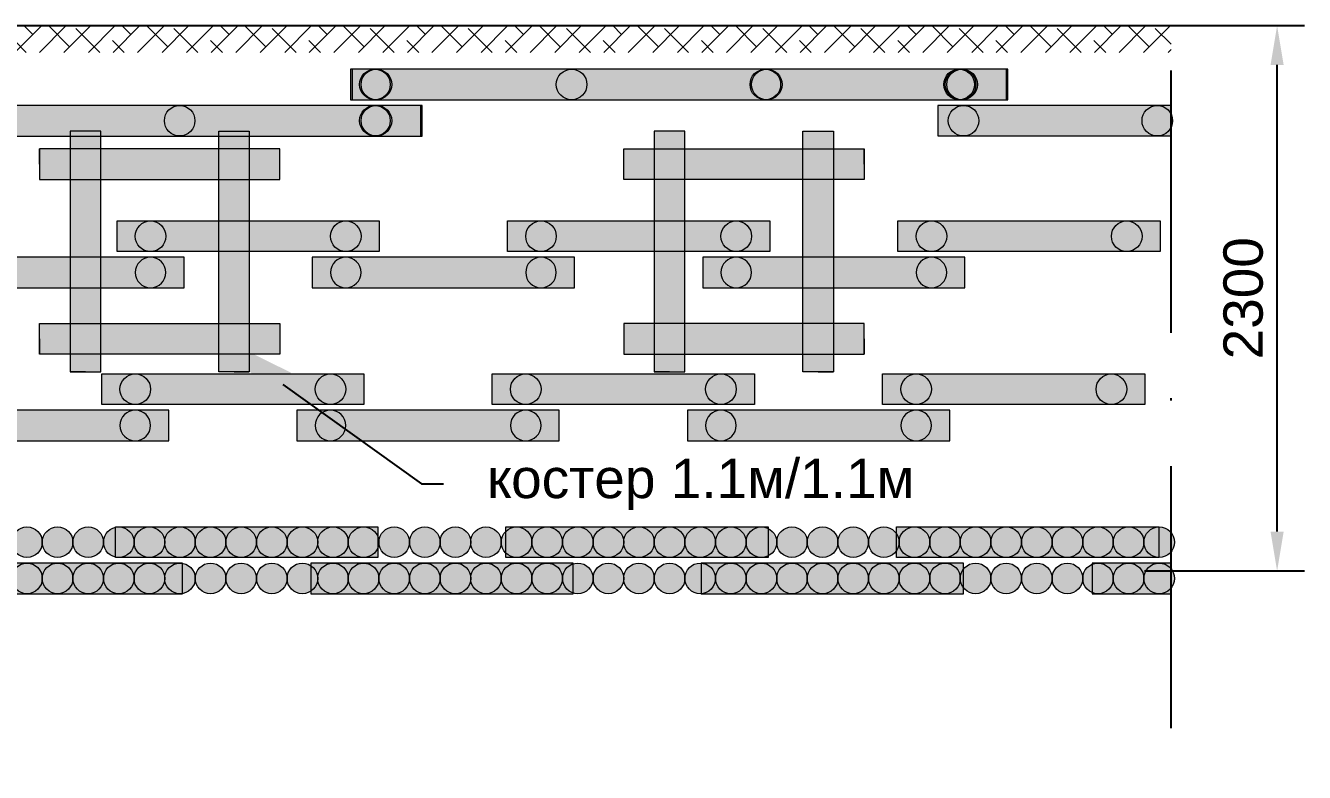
# Model space of a CAD drawing. Header units: inches. Extents: x 523 to 1492, y 69 to 539.
# Drawn here: x 1318.1 to 1376.6, y 385.2 to 419.3 of the extents above; entities that cross this region are included whole.
import ezdxf
from ezdxf import colors
from ezdxf.entities.mleader import LeaderData, LeaderLine
from ezdxf.math import Vec2, Vec3

# ---------------------------------------------------------------- set-up
doc = ezdxf.new("R2010")
doc.units = ezdxf.units.IN
doc.header["$MEASUREMENT"] = 0
doc.linetypes.add('ACAD_ISO10W100', pattern=[18, 12, -3, 0, -3])
doc.styles.get("Standard").update_dxf_attribs({"font": 'arial.ttf'})
doc.dimstyles.new('ISO-25', dxfattribs={"dimtxt": 2.5, "dimasz": 2.5, "dimexe": 1.25, "dimexo": 0, "dimtad": 1, "dimdec": 0, "dimtxsty": 'Standard', "dimcen": 2.5, "dimadec": 0, "dimazin": 0, "dimtfac": 1, "dimtdec": 0, "dimtmove": 0, "dimatfit": 3, "dimfxl": 0, "dimarcsym": 0})

# ---------------------------------------------------------------- blocks, each defined once
blk = doc.blocks.new('ш.брус 3.0м')
at = {"linetype": 'ByBlock', "lineweight": 15}
blk.add_hatch(color=254, dxfattribs=at).paths.add_polyline_path([(-531.412, -4774.534), (-531.412, -4775.934), (-501.412, -4775.934), (-501.412, -4774.534)])
at = {"color": 7, "linetype": 'ByBlock', "lineweight": 15}
blk.add_lwpolyline([(-531.412, -4775.934), (-501.412, -4775.934), (-501.412, -4774.534), (-531.412, -4774.534)], close=True, dxfattribs=at)
blk.add_lwpolyline([(-531.412, -4774.534), (-531.412, -4775.934), (-501.412, -4775.934), (-501.412, -4774.534), (-531.412, -4774.534)], dxfattribs=at)
blk = doc.blocks.new('S - 140')
at = {"linetype": 'ByBlock', "lineweight": 15}
h = blk.add_hatch(color=7, dxfattribs=at)
edge = h.paths.add_edge_path()
edge.add_arc((1417, -1396.7), 70, 0, 360)
at = {"color": 7, "linetype": 'ByBlock', "lineweight": 15}
blk.add_circle((1417, -1396.7), 70, dxfattribs=at)
blk = doc.blocks.new('*D131')
at = {"color": 0, "linetype": 'ByBlock', "lineweight": -2}
for p, q in [((1343.126, 419.344), (1376.631, 419.344)), ((1375.381, 396.186), (1375.381, 417.544)), ((1369.318, 394.386), (1376.631, 394.386))]:
    blk.add_line(p, q, dxfattribs=at)
at = {"color": 0, "linetype": 'ByBlock'}
for points in [[(1375.081, 417.544), (1375.681, 417.544), (1375.381, 419.344)], [(1375.081, 396.186), (1375.681, 396.186), (1375.381, 394.386)]]:
    blk.add_solid(points, dxfattribs=at)
at = {"layer": 'Defpoints', "color": 0, "linetype": 'ByBlock'}
for p in [(1343.126, 419.344), (1375.381, 419.344), (1369.318, 394.386)]:
    blk.add_point(p, dxfattribs=at)
at = {"color": 0, "linetype": 'ByBlock', "lineweight": 15, "insert": (1373.836, 406.865), "char_height": 1.8, "attachment_point": 5, "rotation": 90}
blk.add_mtext('2300', dxfattribs=at)
blk = doc.blocks.new('Руд.стойка 0.14 - 1.1')
at = {"linetype": 'ByBlock', "lineweight": 15}
blk.add_hatch(color=252, dxfattribs=at).paths.add_polyline_path([(2005.719, -1382.257), (2007.119, -1382.257), (2007.119, -1393.257), (2005.719, -1393.257)])
at = {"color": 7, "linetype": 'ByBlock', "lineweight": 15}
for p, q in [((2006.419, -1393.257), (2007.119, -1393.257)), ((2007.119, -1393.257), (2006.419, -1393.257))]:
    blk.add_line(p, q, dxfattribs=at)
blk.add_lwpolyline([(2005.719, -1382.257), (2007.119, -1382.257), (2007.119, -1393.257), (2005.719, -1393.257), (2005.719, -1382.257)], dxfattribs=at)
blk = doc.blocks.new('Костер 1.1х1.1м')
at = {"color": 7, "linetype": 'ByBlock', "lineweight": 15, "xscale": -1}
blk.add_blockref('Руд.стойка 0.14 - 1.1', (3966.368, -11.192), dxfattribs=at)
at = {"color": 7, "linetype": 'ByBlock', "lineweight": 15}
blk.add_blockref('Руд.стойка 0.14 - 1.1', (-39.67, -11.192), dxfattribs=at)
at = {"color": 7, "linetype": 'ByBlock', "lineweight": 15, "rotation": 90}
blk.add_blockref('Руд.стойка 0.14 - 1.1', (575.592, -3401.368), dxfattribs=at)
at = {"color": 7, "linetype": 'ByBlock', "lineweight": 15, "xscale": -1, "rotation": 90}
blk.add_blockref('Руд.стойка 0.14 - 1.1', (575.592, 603.47), dxfattribs=at)
blk = doc.blocks.new('2 стойки под брус')
at = {"linetype": 'ByBlock', "lineweight": 15}
blk.add_hatch(color=254, dxfattribs=at).paths.add_polyline_path([(1908.082, -1350.965), (1908.082, -1349.565), (1920.082, -1349.565), (1920.082, -1350.965)])
at = {"color": 7, "linetype": 'ByBlock', "lineweight": 15}
blk.add_lwpolyline([(1908.082, -1350.965), (1908.082, -1349.565), (1920.082, -1349.565), (1920.082, -1350.965), (1908.082, -1350.965)], dxfattribs=at)
at = {"color": 7, "linetype": 'ByBlock', "lineweight": 15, "xscale": 0.009999999999990905, "yscale": 0.009999999999990905, "zscale": 0.009999999999990905}
for p in [(1895.447, -1336.298), (1904.379, -1336.298)]:
    blk.add_blockref('S - 140', p, dxfattribs=at)

msp = doc.modelspace()

# ---------------------------------------------------------------- hatches: boundary and pattern name
at = {"linetype": 'ByBlock', "lineweight": 15}
h = msp.add_hatch(dxfattribs=at)
h.set_pattern_fill('ANSI38', scale=0.25, style=0)
h.set_pattern_definition([(45, (-220.53956, 3958.27745), (-0.561266, 0.561266), []), (135, (-220.53956, 3958.27745), (-1.68379802, 0.561266), [1.984375, -1.190625])])
h.paths.add_polyline_path([(1370.528, 418.116), (1370.528, 419.344), (1222.515, 419.344), (1222.515, 418.116)])
for points in [[(1359.859, 415.691), (1359.859, 414.291), (1370.528, 414.291), (1370.528, 415.691)], [(1322.238, 395.002), (1322.238, 396.402), (1334.238, 396.402), (1334.238, 395.002)], [(1340.102, 395.002), (1340.102, 396.402), (1352.102, 396.402), (1352.102, 395.002)], [(1357.965, 395.002), (1357.965, 396.402), (1369.965, 396.402), (1369.965, 395.002)], [(1313.306, 394.744), (1313.306, 393.344), (1325.306, 393.344), (1325.306, 394.744)], [(1331.17, 394.744), (1331.17, 393.344), (1343.17, 393.344), (1343.17, 394.744)], [(1349.033, 394.744), (1349.033, 393.344), (1361.033, 393.344), (1361.033, 394.744)], [(1366.919, 394.744), (1366.919, 393.344), (1370.528, 393.344), (1370.528, 394.744)]]:
    msp.add_hatch(color=254, dxfattribs=at).paths.add_polyline_path(points)

# ---------------------------------------------------------------- linework, layer by layer
at = {"color": 7, "linetype": 'ACAD_ISO10W100'}
msp.add_line((1370.528, 350.986), (1370.528, 476.711), dxfattribs=at)
at = {"color": 7, "linetype": 'ByBlock', "lineweight": 15}
msp.add_line((1131.049, 419.344), (1370.528, 419.344), dxfattribs=at)
msp.add_lwpolyline([(1196.267, 419.341), (1370.528, 419.341)])
msp.add_lwpolyline([(1359.859, 414.291), (1370.528, 414.291), (1370.528, 415.691), (1359.859, 415.691)], close=True, dxfattribs=at)
for points in [[(1359.859, 415.691), (1359.859, 414.291), (1370.528, 414.291), (1370.528, 415.691), (1359.859, 415.691)], [(1322.238, 395.002), (1322.238, 396.402), (1334.238, 396.402), (1334.238, 395.002), (1322.238, 395.002)], [(1340.102, 395.002), (1340.102, 396.402), (1352.102, 396.402), (1352.102, 395.002), (1340.102, 395.002)], [(1357.965, 395.002), (1357.965, 396.402), (1369.965, 396.402), (1369.965, 395.002), (1357.965, 395.002)], [(1313.306, 394.744), (1313.306, 393.344), (1325.306, 393.344), (1325.306, 394.744), (1313.306, 394.744)], [(1331.17, 394.744), (1331.17, 393.344), (1343.17, 393.344), (1343.17, 394.744), (1331.17, 394.744)], [(1349.033, 394.744), (1349.033, 393.344), (1361.033, 393.344), (1361.033, 394.744), (1349.033, 394.744)], [(1366.919, 394.744), (1366.919, 393.344), (1370.528, 393.344), (1370.528, 394.744), (1366.919, 394.744)]]:
    msp.add_lwpolyline(points, dxfattribs=at)

# ---------------------------------------------------------------- block references
for name, p in [('ш.брус 3.0м', (1864.408, 5191.882)), ('ш.брус 3.0м', (1864.476, 5191.882)), ('ш.брус 3.0м', (1837.613, 5190.224)), ('ш.брус 3.0м', (1837.681, 5190.224)), ('Костер 1.1х1.1м', (-612.362, 1807.954)), ('2 стойки под брус', (-585.776, 1759.967)), ('2 стойки под брус', (-567.913, 1759.967)), ('2 стойки под брус', (-550.049, 1759.967)), ('2 стойки под брус', (-586.476, 1752.967)), ('2 стойки под брус', (-568.613, 1752.967)), ('2 стойки под брус', (-550.749, 1752.967))]:
    msp.add_blockref(name, p, dxfattribs=at)
at = {"color": 7, "linetype": 'ByBlock', "lineweight": 15, "xscale": 0.009999999999990905, "yscale": 0.009999999999990905, "zscale": 0.009999999999990905}
for p in [(1319.935, 430.616), (1319.935, 430.616), (1320.003, 430.616), (1320.003, 430.616), (1328.935, 430.616), (1328.935, 430.616), (1337.798, 430.616), (1337.798, 430.616), (1337.866, 430.616), (1337.866, 430.616), (1346.662, 430.616), (1346.662, 430.616), (1346.73, 430.616), (1346.73, 430.616), (1346.73, 430.616), (1346.73, 430.616), (1346.798, 430.616), (1346.798, 430.616), (1311.003, 428.958), (1311.003, 428.958), (1319.935, 428.958), (1319.935, 428.958), (1320.003, 428.958), (1320.003, 428.958), (1346.866, 428.958), (1355.73, 428.958), (1304.017, 409.669), (1305.417, 409.669), (1306.817, 409.669), (1308.217, 409.669), (1309.617, 409.669), (1311.017, 409.669), (1312.417, 409.669), (1313.817, 409.669), (1315.217, 409.669), (1316.617, 409.669), (1318.017, 409.669), (1319.417, 409.669), (1320.817, 409.669), (1322.217, 409.669), (1323.617, 409.669), (1325.017, 409.669), (1326.417, 409.669), (1327.817, 409.669), (1329.217, 409.669), (1330.617, 409.669), (1332.017, 409.669), (1333.417, 409.669), (1334.817, 409.669), (1336.217, 409.669), (1337.617, 409.669), (1339.017, 409.669), (1340.417, 409.669), (1341.817, 409.669), (1343.217, 409.669), (1344.617, 409.669), (1346.017, 409.669), (1347.417, 409.669), (1348.817, 409.669), (1350.217, 409.669), (1351.617, 409.669), (1353.017, 409.669), (1354.417, 409.669), (1355.817, 409.669), (1304.017, 408.011), (1305.417, 408.011), (1306.817, 408.011), (1308.217, 408.011), (1309.617, 408.011), (1311.017, 408.011), (1312.417, 408.011), (1313.817, 408.011), (1315.217, 408.011), (1316.617, 408.011), (1318.017, 408.011), (1319.417, 408.011), (1320.817, 408.011), (1322.217, 408.011), (1323.617, 408.011), (1325.017, 408.011), (1326.417, 408.011), (1327.817, 408.011), (1329.217, 408.011), (1330.617, 408.011), (1332.017, 408.011), (1333.417, 408.011), (1334.817, 408.011), (1336.217, 408.011), (1337.617, 408.011), (1339.017, 408.011), (1340.417, 408.011), (1341.817, 408.011), (1343.217, 408.011), (1344.617, 408.011), (1346.017, 408.011), (1347.417, 408.011), (1348.817, 408.011), (1350.217, 408.011), (1351.617, 408.011), (1353.017, 408.011), (1354.417, 408.011), (1355.817, 408.011)]:
    msp.add_blockref('S - 140', p, dxfattribs=at)
at = {"color": 7, "linetype": 'ByBlock', "lineweight": 15, "xscale": -1}
for name, p, rotation in [('Костер 1.1х1.1м', (3287.609, 1807.954), 359.999999999974), ('2 стойки под брус', (-594.708, -942.221), 180), ('2 стойки под брус', (-576.845, -942.221), 180), ('2 стойки под брус', (-558.981, -942.221), 180), ('2 стойки под брус', (-595.408, -949.221), 180), ('2 стойки под брус', (-577.545, -949.221), 180), ('2 стойки под брус', (-559.681, -949.221), 180)]:
    msp.add_blockref(name, p, dxfattribs=dict(at, rotation=rotation))

# ---------------------------------------------------------------- dimensions: what is measured, and where the dimension line sits
at = {"color": 7, "linetype": 'ByBlock', "lineweight": 15}
dim = msp.add_linear_dim(base=(1375.381, 419.344), p1=(1369.318, 394.386), p2=(1343.126, 419.344), angle=90, text='2300', dimstyle='ISO-25', override={"dimtxt": 1.8, "dimasz": 1.8, "dimlfac": 100, "dimrnd": 0.05, "dimfxl": 1.25}, dxfattribs=at)
dim.commit()
dim.dimension.update_dxf_attribs({"geometry": '*D131', "text_midpoint": (1373.836, 406.865)})

# ---------------------------------------------------------------- leaders
ml = msp.add_multileader_mtext('Standard', dxfattribs=at)
ml.set_content('костер 1.1м/1.1м', color=7)
ml.set_leader_properties()
ml.build(insert=Vec2(0, 0))
ml.multileader.update_dxf_attribs({"dogleg_length": 1})
ctx = ml.context
ctx.base_point, ctx.char_height, ctx.plane_origin = Vec3(1337.237, 398.368), 1.8, Vec3(1329.897, 404.921)
notes = []
notes.append((ctx, [(0, (1, 1, 0), (1336.237, 398.368), (1, 0), 1, [(0, [(1326.636, 405.255)], 0, [])])]))
ctx.mtext.insert, ctx.mtext.flow_direction = Vec3(1339.237, 399.518), 5
for ctx, leaders in notes:
    for number, flags, end, landing, length, lines in leaders:
        leader = LeaderData()
        leader.index, (leader.has_last_leader_line, leader.has_dogleg_vector, leader.attachment_direction) = number, flags
        leader.last_leader_point, leader.dogleg_vector, leader.dogleg_length = Vec3(end), Vec3(landing), length
        for number, points, colour, breaks in lines:
            line = LeaderLine()
            line.index, line.vertices, line.color, line.breaks = number, Vec3.list(points), colors.encode_raw_color(colour), breaks
            leader.lines.append(line)
        ctx.leaders.append(leader)

doc.saveas('drawing.dxf')
